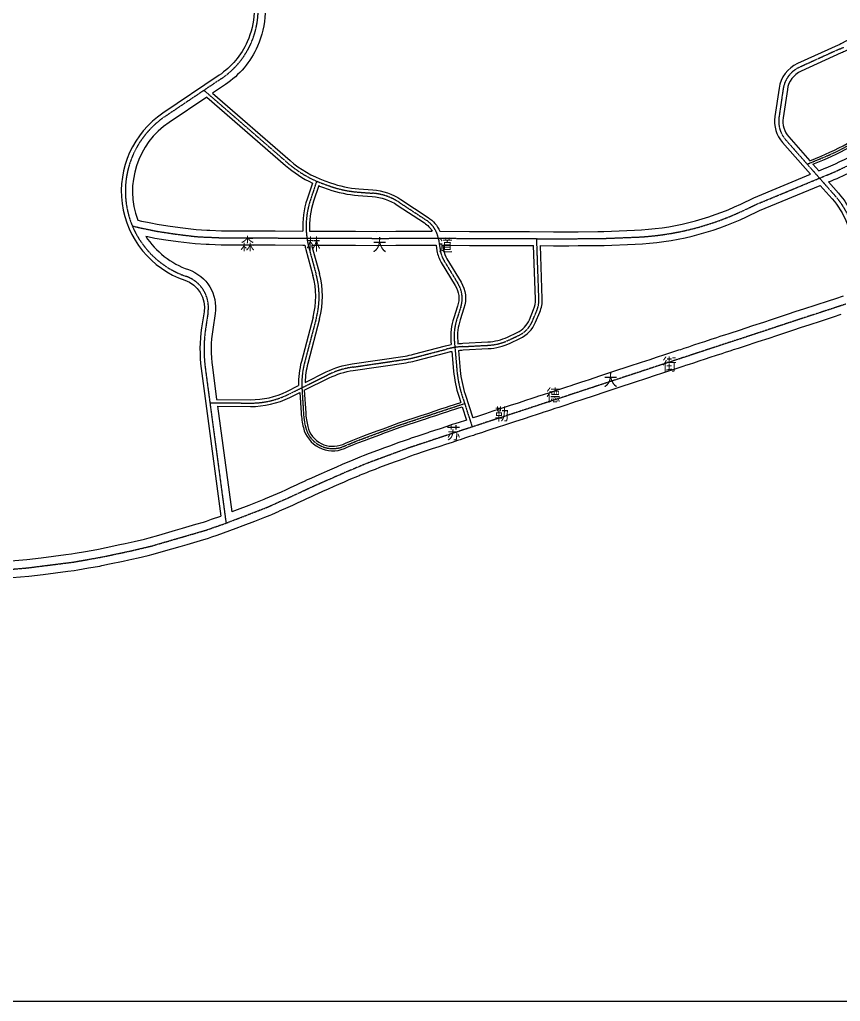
# Model space of a CAD drawing. Header units: millimetres. Extents: x 429861 to 37403537, y 4398138 to 8816131.
# Drawn here: x 439796 to 442730, y 4399003 to 4402513 of the extents above; entities that cross this region are included whole.
import ezdxf

# ---------------------------------------------------------------- set-up
doc = ezdxf.new("R2010")
doc.units = ezdxf.units.MM
doc.linetypes.add('CENTER', pattern=[2, 1.25, -0.25, 0.25, -0.25])
for name, color, linetype in [('中心线', 55, 'CENTER'), ('路名', 21, 'Continuous'), ('路网', 253, 'Continuous')]:
    doc.layers.add(name, color=color, linetype=linetype)
doc.styles.add('HZ', font='rs.shx', dxfattribs={"width": 0.8, "bigfont": 'hztxt.shx'})

msp = doc.modelspace()

# ---------------------------------------------------------------- linework, layer by layer
at = {"layer": '中心线'}
for p, q in [((442728.1, 4402407.8), (442583.5, 4402341.9)), ((440517.5, 4402301.8), (440316.4, 4402166.4)), ((442526, 4402265.5), (442511, 4402164)), ((440455.4, 4402260), (440755, 4402000)), ((442534.8, 4402083.2), (442712.3, 4401881.8)), ((442611.8, 4401995.9), (442664.5, 4402017.7)), ((442431.6, 4401852.9), (442688.6, 4401959.5)), ((440858.1, 4401935.1), (440835.7, 4401867.4)), ((440883, 4401925.3), (440903.6, 4401918)), ((441007.7, 4401895.9), (441057.8, 4401892.2)), ((441152.7, 4401859.8), (441250, 4401795.8)), ((442384.7, 4401830.6), (442431.6, 4401852.9)), ((440199.2, 4401775.1), (440227.1, 4401768.3)), ((440227.1, 4401768.3), (440248.9, 4401763.9)), ((440248.9, 4401763.9), (440260, 4401761.6)), ((440260, 4401761.6), (440283.8, 4401756.5)), ((440283.8, 4401756.5), (440323.1, 4401750.5)), ((440323.1, 4401750.5), (440366.9, 4401744.2)), ((440366.9, 4401744.2), (440425.6, 4401737.1)), ((440425.6, 4401737.1), (440464.1, 4401734.8)), ((440464.1, 4401734.8), (440475, 4401734.7)), ((440475, 4401734.7), (440517.3, 4401732.7)), ((440517.3, 4401732.7), (440662.1, 4401732.1)), ((440662.1, 4401732.1), (440709.5, 4401732)), ((440709.5, 4401732), (440809.2, 4401731.6)), ((440809.2, 4401731.6), (440906.8, 4401731.5)), ((440906.8, 4401731.5), (440997.3, 4401731)), ((440997.3, 4401731), (441070.9, 4401730.7)), ((441070.9, 4401730.7), (441141, 4401730.8)), ((441141, 4401730.8), (441219.7, 4401730.8)), ((441219.7, 4401730.8), (441230.7, 4401730.8)), ((441230.7, 4401730.8), (441260.7, 4401730.8)), ((441260.7, 4401730.8), (441318.1, 4401730.9)), ((441293.8, 4401727.8), (441300.2, 4401687.4)), ((441318.1, 4401730.9), (441404.1, 4401730.6)), ((441404.1, 4401730.6), (441408.3, 4401730.6)), ((441408.3, 4401730.6), (441421, 4401730.7)), ((441421, 4401730.7), (441440, 4401730.3)), ((441440, 4401730.3), (441544.2, 4401730.5)), ((441544.2, 4401730.5), (441619.3, 4401729.7)), ((441619.3, 4401729.7), (441704.9, 4401729.3)), ((441652.6, 4401514), (441644.9, 4401729.6)), ((441704.9, 4401729.3), (441759.4, 4401728.7)), ((441759.4, 4401728.7), (441793.3, 4401729.6)), ((441793.3, 4401729.6), (441864, 4401729.9)), ((441885.4, 4401730.4), (441995.9, 4401734.8)), ((440831.1, 4401694.5), (440856.4, 4401601.4)), ((441313.5, 4401651.1), (441363.9, 4401567.9)), ((442750.2, 4401495.7), (442722.5, 4401486.5)), ((440469.9, 4401465.5), (440461.3, 4401408.9)), ((441373.4, 4401484.8), (441359.6, 4401443)), ((441629.6, 4401435.2), (441645, 4401471.9)), ((442652.3, 4401463.5), (442608.1, 4401449.1)), ((442695.8, 4401477.7), (442652.3, 4401463.5)), ((442722.5, 4401486.5), (442695.8, 4401477.7)), ((440857, 4401446.1), (440815, 4401286.8)), ((442549.8, 4401429.9), (442517.3, 4401419.2)), ((442580.8, 4401440.1), (442549.8, 4401429.9)), ((442608.1, 4401449.1), (442580.8, 4401440.1)), ((442426.2, 4401388.9), (442377.5, 4401373)), ((442464.8, 4401401.7), (442426.2, 4401388.9)), ((442492.6, 4401411), (442464.8, 4401401.7)), ((442517.3, 4401419.2), (442492.6, 4401411)), ((441350.4, 4401362.8), (441359.7, 4401257.5)), ((441545.3, 4401367), (441579.9, 4401383.2)), ((442329.5, 4401357.4), (442309.3, 4401350.7)), ((442337.8, 4401360.1), (442329.5, 4401357.4)), ((442355.6, 4401365.9), (442337.8, 4401360.1)), ((442366.8, 4401369.5), (442355.6, 4401365.9)), ((442377.4, 4401373), (442366.8, 4401369.5)), ((441207.6, 4401304.6), (441321.5, 4401334.3)), ((441381.3, 4401343.6), (441470.9, 4401348.3)), ((442215.3, 4401319.7), (442196.5, 4401313.5)), ((442237.3, 4401327), (442215.3, 4401319.7)), ((442254.2, 4401332.6), (442237.3, 4401327)), ((442276.7, 4401340), (442254.2, 4401332.6)), ((442297.3, 4401346.7), (442276.7, 4401340)), ((442309.3, 4401350.7), (442297.3, 4401346.7)), ((440987, 4401270.2), (441175.8, 4401298.1)), ((442110.6, 4401285.3), (442081, 4401275.6)), ((442136.3, 4401293.8), (442110.6, 4401285.3)), ((442161.2, 4401302), (442136.3, 4401293.8)), ((442167.7, 4401304.1), (442161.2, 4401302)), ((442180, 4401308.1), (442167.7, 4401304.1)), ((442196.5, 4401313.5), (442180, 4401308.1)), ((440460, 4401267), (440534.2, 4400712.4)), ((442028.1, 4401258.2), (441984, 4401243.6)), ((442059, 4401268.3), (442028.1, 4401258.2)), ((442081, 4401275.6), (442059, 4401268.3)), ((440756.9, 4401172.7), (440898, 4401242.4)), ((441929, 4401225.6), (441882.4, 4401210.2)), ((441984, 4401243.6), (441929, 4401225.6)), ((440805.7, 4401191.9), (440810.9, 4401107)), ((441789.7, 4401179.7), (441773.1, 4401174.2)), ((441811, 4401186.7), (441789.7, 4401179.7)), ((441829.7, 4401192.9), (441811, 4401186.7)), ((441837.8, 4401195.5), (441829.7, 4401192.9)), ((441882.4, 4401210.2), (441837.8, 4401195.5)), ((440476.6, 4401143), (440621.3, 4401141.7)), ((441377.6, 4401169.6), (441414.2, 4401056.4)), ((441673.7, 4401141.5), (441661.1, 4401137.4)), ((441684.7, 4401145.1), (441673.7, 4401141.5)), ((441700.7, 4401150.4), (441684.7, 4401145.1)), ((441714.8, 4401155), (441700.7, 4401150.4)), ((441736, 4401162), (441714.8, 4401155)), ((441763.8, 4401171.1), (441736, 4401162)), ((441773.1, 4401174.2), (441763.8, 4401171.1)), ((441281.2, 4401105.2), (441305.1, 4401113.1)), ((441305.1, 4401113.1), (441325, 4401119.7)), ((441325, 4401119.7), (441334.4, 4401122.7)), ((441334.4, 4401122.7), (441387.1, 4401140.1)), ((441587.3, 4401113.2), (441559.2, 4401104)), ((441618.3, 4401123.3), (441587.3, 4401113.2)), ((441632.9, 4401128.2), (441618.3, 4401123.3)), ((441650.9, 4401134.1), (441632.9, 4401128.2)), ((441661.1, 4401137.4), (441650.9, 4401134.1)), ((441154.3, 4401063.1), (441237.9, 4401090.8)), ((441237.9, 4401090.8), (441242.6, 4401092.4)), ((441242.6, 4401092.4), (441261.3, 4401098.6)), ((441261.3, 4401098.6), (441281.2, 4401105.2)), ((441471.6, 4401075.2), (441456.8, 4401070.4)), ((441497.6, 4401083.8), (441471.6, 4401075.2)), ((441519.8, 4401091.1), (441497.6, 4401083.8)), ((441559.2, 4401104), (441519.8, 4401091.1)), ((441064.7, 4401029.9), (441081.1, 4401035.9)), ((441081.1, 4401035.9), (441098.2, 4401042.3)), ((441098.2, 4401042.3), (441108.2, 4401046)), ((441108.2, 4401046), (441154.3, 4401063.1)), ((441352.5, 4401036.1), (441332.7, 4401029.6)), ((441361.8, 4401039.1), (441352.5, 4401036.1)), ((441381.1, 4401045.5), (441361.8, 4401039.1)), ((441395.5, 4401050.2), (441381.1, 4401045.5)), ((441409.1, 4401054.7), (441395.5, 4401050.2)), ((441417, 4401057.3), (441409.1, 4401054.7)), ((441438.5, 4401064.3), (441417, 4401057.3)), ((441456.8, 4401070.4), (441438.5, 4401064.3)), ((440964.8, 4400991.1), (440990.6, 4401001.8)), ((440990.6, 4401001.8), (441002.9, 4401007)), ((441002.9, 4401007), (441025.8, 4401015.5)), ((441025.8, 4401015.5), (441042.1, 4401021.5)), ((441042.1, 4401021.5), (441064.7, 4401029.9)), ((441265.6, 4401007.3), (441229.8, 4400995.4)), ((441270.4, 4401008.9), (441265.6, 4401007.3)), ((441289, 4401015.1), (441270.4, 4401008.9)), ((441308.9, 4401021.7), (441289, 4401015.1)), ((441332.7, 4401029.6), (441308.9, 4401021.7)), ((440954.3, 4400986.7), (440964.8, 4400991.1)), ((441159, 4400970.9), (441138.7, 4400963.4)), ((441184, 4400980.2), (441159, 4400970.9)), ((441197.7, 4400984.7), (441184, 4400980.2)), ((441205.9, 4400987.5), (441197.7, 4400984.7)), ((441229.8, 4400995.4), (441205.9, 4400987.5)), ((441056.3, 4400932.9), (441035.2, 4400925.1)), ((441072.6, 4400939), (441056.3, 4400932.9)), ((441095.3, 4400947.3), (441072.6, 4400939)), ((441111.7, 4400953.4), (441095.3, 4400947.3)), ((441128.8, 4400959.8), (441111.7, 4400953.4)), ((441138.7, 4400963.4), (441128.8, 4400959.8)), ((440998.6, 4400909.8), (440961.2, 4400894.3)), ((441024.4, 4400920.6), (440998.6, 4400909.8)), ((441035.2, 4400925.1), (441024.4, 4400920.6)), ((440886.9, 4400861.5), (440867.2, 4400852.8)), ((440907.8, 4400870.7), (440886.9, 4400861.5)), ((440932.5, 4400881.6), (440907.8, 4400870.7)), ((440941.7, 4400885.6), (440932.5, 4400881.6)), ((440961.2, 4400894.3), (440941.7, 4400885.6)), ((440809.3, 4400826.4), (440799.3, 4400821.8)), ((440825.8, 4400834.1), (440809.3, 4400826.4)), ((440837.3, 4400839.5), (440825.8, 4400834.1)), ((440840.2, 4400840.9), (440837.3, 4400839.5)), ((440848.9, 4400844.7), (440840.2, 4400840.9)), ((440867.2, 4400852.8), (440848.9, 4400844.7)), ((440742.8, 4400795.9), (440714.2, 4400783.5)), ((440759.5, 4400803.2), (440742.8, 4400795.9)), ((440775.9, 4400810.9), (440759.5, 4400803.2)), ((440799.3, 4400821.8), (440776, 4400810.9)), ((440638.7, 4400752.7), (440662.5, 4400761.9)), ((440662.5, 4400761.9), (440680.3, 4400768.7)), ((440680.3, 4400768.7), (440686.2, 4400771.3)), ((440686.2, 4400771.3), (440712.2, 4400782.6)), ((440714.2, 4400783.5), (440712.2, 4400782.6)), ((440550.6, 4400718.8), (440584.9, 4400732)), ((440584.9, 4400732), (440626.2, 4400747.9)), ((440626.2, 4400747.9), (440638.7, 4400752.7)), ((440435.1, 4400679.4), (440462.7, 4400687.5)), ((440462.7, 4400687.5), (440473.8, 4400691.3)), ((440473.8, 4400691.3), (440492.3, 4400697.7)), ((440492.3, 4400697.7), (440529.2, 4400710.5)), ((440529.2, 4400710.5), (440550.6, 4400718.8)), ((440302.5, 4400640.8), (440361.5, 4400658)), ((440361.5, 4400658), (440387.1, 4400665.4)), ((440387.1, 4400665.4), (440435.1, 4400679.4)), ((440191.4, 4400612.6), (440213.1, 4400617.8)), ((440213.1, 4400617.8), (440249.5, 4400626.3)), ((440249.5, 4400626.3), (440266.5, 4400630.3)), ((440266.5, 4400630.3), (440302.5, 4400640.8)), ((439999.5, 4400575.2), (440037.2, 4400581.8)), ((440037.2, 4400581.8), (440077.3, 4400588.8)), ((440077.3, 4400588.8), (440084.4, 4400590)), ((440084.4, 4400590), (440111.6, 4400595.8)), ((440111.6, 4400595.8), (440160.7, 4400606.1)), ((440160.7, 4400606.1), (440180.3, 4400610.3)), ((440180.3, 4400610.3), (440191.4, 4400612.6)), ((439767.1, 4400547.5), (439825.6, 4400552.7)), ((439825.6, 4400552.7), (439876.6, 4400559.1)), ((439876.6, 4400559.1), (439965.4, 4400570.3)), ((439965.4, 4400570.3), (439986.6, 4400572.9)), ((439986.6, 4400572.9), (439999.5, 4400575.2)), ((449356.1, 4399002.6), (429861.3, 4399002.6))]:
    msp.add_line(p, q, dxfattribs=at)
for centre, radius, start, end in [((440351.1, 4402549), 298, 336.0259, 357.7007), ((440351.1, 4402549), 298, 303.9545, 336.0011), ((442694.1, 4402501.8), 100, 289.8887, 298.7478), ((442625, 4402250.9), 100, 114.5091, 171.5626), ((440496.3, 4401899.3), 322, 123.9545, 251.0208), ((442609.9, 4402149.3), 100, 171.5626, 221.3711), ((442305.3, 4402883.1), 937, 292.5419, 309.6436), ((442305.3, 4402883.1), 1000, 292.5419, 309.6436), ((441017.1, 4402302.2), 400, 229.053, 250.4061), ((441037.8, 4402294.8), 400, 250.4061, 265.6924), ((441042.8, 4401692.7), 200, 56.649, 85.6924), ((442487.2, 4401683.5), 300, 21.6393, 41.3711), ((441120.5, 4401773.3), 300, 161.7136, 195.2303), ((441955.9, 4402734), 1000, 272.2921, 295.3923), ((441195, 4401712.2), 100, 8.9741, 56.649), ((441219.7, 4401734.3), 3.5, 270.0224, 270.068), ((441404.2, 4401734.1), 3.5, 269.7805, 269.7959), ((441861.4, 4402329.9), 600, 270.2479, 272.2921), ((441399, 4401703), 100, 188.9741, 211.2326), ((440567, 4401522.6), 300, 345.2295, 15.2303), ((440353.2, 4401483.2), 118, 351.3689, 71.0208), ((441278.4, 4401516), 100, 341.7654, 31.2326), ((441552.7, 4401510.4), 100, 337.329, 2.0466), ((442661.6, 4401435), 30, 108.0759, 108.0841), ((442718.8, 4401497.7), 11.8, 288.199, 288.2537), ((441549.6, 4401380.4), 200, 161.7654, 185.0566), ((441537.4, 4401473.8), 100, 295.1652, 337.329), ((440957.6, 4401333.5), 502, 171.3689, 187.6151), ((441460.3, 4401548), 200, 273.0394, 295.1652), ((442338.9, 4401328.9), 30, 108.1378, 108.1822), ((442373.8, 4401384.2), 11.8, 288.0246, 288.0661), ((441397.2, 4401044), 300, 93.0394, 104.613), ((442211.6, 4401330.9), 11.7, 288.3499, 288.3651), ((442246.7, 4401298.6), 30, 108.3203, 108.3652), ((441105.1, 4401210.3), 300, 165.2295, 182.6052), ((441131.9, 4401594.9), 300, 278.4043, 284.613), ((441030.9, 4400973.4), 300, 98.4043, 116.2883), ((441758.1, 4401292.7), 400, 185.0566, 197.9282), ((441105.1, 4401210.3), 300, 182.6052, 183.5157), ((441847.2, 4401167), 30, 108.2173, 108.2438), ((440624, 4401441.7), 300, 269.4794, 296.2883), ((441110.3, 4401125.3), 300, 183.5157, 193.4007), ((441529.1, 4401062.6), 30, 108.1457, 108.1981), ((440915.8, 4401079), 100, 193.4007, 292.6244), ((440994.1, 4400920.7), 11.8, 292.6244, 292.6388), ((440788.6, 4400783.7), 30, 115.0136, 115.0554)]:
    msp.add_arc(centre, radius, start, end, dxfattribs=at)
at = {"layer": '路网'}
for p, q in [((442632, 4401995.6), (442667.5, 4402010.3)), ((442653, 4401971.8), (442679, 4401982.6)), ((440843.3, 4401928.6), (440824.3, 4401871.2)), ((440865.4, 4401919.1), (440847.1, 4401863.6)), ((440819.5, 4401691.3), (440844.8, 4401598.3)), ((440842.7, 4401697.6), (440868, 4401604.6)), ((440847.1, 4401681.2), (440868, 4401604.6)), ((440845.4, 4401449.2), (440803.4, 4401289.9)), ((440868.6, 4401443.1), (440826.6, 4401283.7))]:
    msp.add_line(p, q, dxfattribs=at)
for points in [[(443417, 4403981.8), (442747.4, 4404100.8, 0.205547), (442384.5, 4404016), (442280.9, 4403939.7, 0.02546), (442204.6, 4403877.2), (442101.1, 4403783.4, -0.111924), (441662.2, 4403535.6), (441401.7, 4403457.6, 0.026721), (441285.1, 4403415.8), (441165.2, 4403365.4, -0.018669), (441097.1, 4403341.1, 0.156517), (440876.4, 4403151.2), (440797.2, 4403021.8, 0.055254), (440705.7, 4402827, 0.072272), (440680.6, 4402692.3), (440674.3, 4402536, -0.094857), (440646.7, 4402417.5, -0.094857)], [(443467.1, 4403170.2), (443298.7, 4403153.2, 0.278371), (443120.9, 4403019.9), (442961.2, 4402624.7, -0.172901), (442834, 4402481.6), (442735, 4402427.3, -0.040385), (442722.5, 4402421.7), (442577.2, 4402355.5, 0.254216), (442511.2, 4402267.7), (442496.1, 4402166.2, 0.220819), (442523.6, 4402073.3), (442623.7, 4401959.7)], [(440677.1, 4402865.9, 0.006763), (440667.9, 4402840, 0.072272), (440640.6, 4402693.9), (440634.3, 4402537.6, -0.094857), (440610.1, 4402433.8, -0.094857)], [(440610.1, 4402433.7, -0.140749), (440509.4, 4402313.8), (440308.3, 4402178.4, 0.619219), (440386.9, 4401581.1, -0.362251), (440455.5, 4401467.7), (440446.9, 4401411.1, 0.071006), (440445.6, 4401265.1), (440516.1, 4400737.7)], [(440646.6, 4402417.4, -0.140749), (440531.8, 4402280.7), (440485.7, 4402249.6, 0.34628)], [(442759.4, 4402406.5), (442749.4, 4402401, -0.037311), (442733.8, 4402393.9), (442589.7, 4402328.2, 0.254216), (442540.9, 4402263.3), (442525.8, 4402161.8, 0.220819), (442546.1, 4402093.2), (442620.9, 4402008.3)], [(440465, 4402235.7), (440330.7, 4402145.3, 0.34628), (440218.3, 4401796.2, -0.362251)], [(440465, 4402235.7), (440747.1, 4401991, 0.069875), (440843.3, 4401928.6)], [(440485.7, 4402249.6), (440762.9, 4402009.1, 0.093441), (440887, 4401936.6), (440907.7, 4401929.3, 0.066798), (441008.6, 4401907.9), (441058.7, 4401904.1, -0.127409), (441159.3, 4401869.8), (441256.6, 4401805.8, -0.148144), (441298.2, 4401755.9)], [(442620.9, 4402008.3), (442661.4, 4402025.1, 0.074759), (442898, 4402167.8), (442912, 4402179.4)], [(442687.9, 4401932.2), (442698.2, 4401936.4, 0.043572), (442856.3, 4402018.9, 0.043572)], [(441298.2, 4401755.9), (441404.2, 4401755.6), (441408.3, 4401755.6), (441421.2, 4401755.7), (441440.2, 4401755.3), (441544.3, 4401755.5), (441619.5, 4401754.7), (441705.1, 4401754.3), (441759.2, 4401753.7), (441792.9, 4401754.6), (441863.9, 4401754.9, 0.00892), (441884.4, 4401755.4), (441994.9, 4401759.8, 0.101136), (442374, 4401853.2), (442421.5, 4401875.7), (442623.7, 4401959.7)], [(440865.4, 4401919.1, 0.008789), (440879, 4401914), (440899.6, 4401906.7, 0.066798), (441006.8, 4401884), (441056.9, 4401880.2, -0.127409), (441146.1, 4401849.8), (441243.4, 4401785.7, -0.118048), (441271.5, 4401755.8, -0.118048)], [(441657.8, 4401704.6), (441704.7, 4401704.3), (441759.5, 4401703.7), (441793.6, 4401704.6), (441864.2, 4401704.9, 0.00892), (441886.4, 4401705.4), (441996.9, 4401709.8, 0.101136), (442395.4, 4401808), (442441.8, 4401830), (442658.6, 4401920)], [(442658.6, 4401920), (442701, 4401871.8, -0.08631), (442752.1, 4401788.6), (442843.7, 4401557.7)], [(442687.9, 4401932.2), (442723.6, 4401891.7, -0.076634), (442775.3, 4401810.8, -0.076634)], [(440247, 4401738.7, 0.168374), (440399.9, 4401618.9, -0.362251), (440495.1, 4401461.7), (440486.5, 4401405.1, 0.071006), (440485.3, 4401270.4), (440500.7, 4401154.8)], [(440833, 4401756.5), (440906.9, 4401756.5), (440997.4, 4401756, -0.000094), (440997.4, 4401756), (441070.9, 4401755.7), (441140.9, 4401755.8, -0.000193), (441141, 4401755.8), (441271.5, 4401755.8)], [(440840.4, 4401706.5), (440906.7, 4401706.5), (440997.2, 4401706), (441070.8, 4401705.7), (441141, 4401705.8), (441219.7, 4401705.8, 0.000199), (441219.7, 4401705.8), (441230.7, 4401705.8), (441260.7, 4401705.8), (441285.1, 4401705.9)], [(441285.1, 4401705.9), (441288.3, 4401685.5, 0.097428), (441303.2, 4401644.9), (441353.7, 4401561.7, -0.219257), (441362, 4401488.5), (441348.2, 4401446.7, 0.101979), (441338.4, 4401361.7), (441339.4, 4401350.6)], [(441309.4, 4401705.9), (441318.1, 4401705.9), (441404, 4401705.6, 0.000067), (441404, 4401705.6), (441408.4, 4401705.6), (441420.9, 4401705.7), (441439.7, 4401705.3), (441544.1, 4401705.5), (441619.2, 4401704.7), (441633.8, 4401704.7)], [(441309.4, 4401705.9), (441312, 4401689.2, 0.097428), (441323.7, 4401657.3), (441374.2, 4401574.1, -0.219257), (441384.8, 4401481), (441371, 4401439.2, 0.101979), (441362.3, 4401363.8), (441363.2, 4401354.1)], [(441363.2, 4401354.1, -0.014019), (441380.6, 4401355.5), (441470.3, 4401360.3, 0.096843), (441540.2, 4401377.9), (441574.8, 4401394.1, 0.186078), (441618.6, 4401439.8), (441633.9, 4401476.5, 0.108271), (441640.6, 4401513.6), (441633.8, 4401704.7)], [(441365.3, 4401330.2, -0.014454), (441381.9, 4401331.6), (441471.5, 4401336.3, 0.096843), (441550.5, 4401356.2), (441585, 4401372.4, 0.186078), (441640.7, 4401430.6), (441656, 4401467.2, 0.108271), (441664.6, 4401514.4), (441657.8, 4401704.6)], [(442740.8, 4401524.2), (442713.1, 4401515), (442686.4, 4401506.2), (442643, 4401492.1, 0.000036), (442643, 4401492), (442598.8, 4401477.6), (442571.4, 4401468.6), (442540.4, 4401458.4), (442507.9, 4401447.7), (442483.2, 4401439.4), (442455.3, 4401430.2), (442416.8, 4401417.4), (442368.2, 4401401.5), (442357.5, 4401398.1), (442346.3, 4401394.4), (442328.5, 4401388.6), (442320.2, 4401385.9, 0.000194), (442320.1, 4401385.9), (442299.8, 4401379.2), (442287.9, 4401375.2), (442267.4, 4401368.6), (442244.8, 4401361.1), (442227.8, 4401355.5, 0.000195), (442227.8, 4401355.5), (442205.9, 4401348.2), (442187.1, 4401342), (442170.7, 4401336.6), (442158.4, 4401332.6), (442151.9, 4401330.5), (442126.9, 4401322.3), (442101.2, 4401313.8), (442071.6, 4401304.1), (442049.6, 4401296.8), (442018.7, 4401286.7), (441974.6, 4401272.1), (441919.7, 4401254.1), (441873, 4401238.7), (441828.4, 4401224, 0.000116), (441828.4, 4401224), (441820.3, 4401221.4), (441801.6, 4401215.2), (441780.3, 4401208.2), (441763.7, 4401202.7), (441754.4, 4401199.6), (441726.6, 4401190.5), (441705.4, 4401183.5), (441691.4, 4401178.9), (441675.3, 4401173.6), (441664.3, 4401170), (441651.7, 4401165.9), (441641.6, 4401162.6), (441623.6, 4401156.7), (441608.9, 4401151.9), (441578, 4401141.7), (441549.8, 4401132.5), (441510.4, 4401119.6, 0.000229), (441510.4, 4401119.6), (441488.2, 4401112.3), (441462.2, 4401103.7), (441447.5, 4401098.9), (441429.1, 4401092.8), (441416.4, 4401088.6)], [(442731.9, 4401458), (442705.1, 4401449.2), (442661.6, 4401435), (442617.5, 4401420.6), (442590.2, 4401411.6), (442559.2, 4401401.4), (442526.8, 4401390.7), (442502.1, 4401382.5), (442474.2, 4401373.2), (442435.6, 4401360.4), (442386.8, 4401344.5, -0.000181), (442386.7, 4401344.5), (442376.1, 4401341), (442364.9, 4401337.3), (442347.1, 4401331.6), (442338.9, 4401328.9), (442318.7, 4401322.3), (442306.7, 4401318.2), (442286, 4401311.5), (442263.6, 4401304.1), (442246.7, 4401298.6), (442224.8, 4401291.3, -0.000066), (442224.7, 4401291.3), (442205.9, 4401285), (442189.3, 4401279.6), (442177, 4401275.6), (442170.6, 4401273.5), (442145.7, 4401265.3), (442120, 4401256.8), (442090.4, 4401247.1), (442068.3, 4401239.8), (442037.5, 4401229.7), (441993.4, 4401215.1), (441938.4, 4401197.1), (441891.8, 4401181.7), (441847.2, 4401167), (441839.1, 4401164.4), (441820.4, 4401158.2), (441799.1, 4401151.2), (441782.5, 4401145.7), (441773.2, 4401142.6), (441745.4, 4401133.5), (441724.2, 4401126.5), (441710.1, 4401121.9), (441694, 4401116.6), (441683, 4401113), (441670.4, 4401108.9), (441660.3, 4401105.5), (441642.3, 4401099.6), (441627.6, 4401094.8), (441596.6, 4401084.7), (441568.5, 4401075.5), (441529.1, 4401062.6), (441506.9, 4401055.3), (441480.9, 4401046.7), (441466.2, 4401041.9), (441447.9, 4401035.8), (441426.3, 4401028.8), (441418.5, 4401026.2), (441404.9, 4401021.7), (441390.5, 4401017), (441371.2, 4401010.6), (441361.9, 4401007.6), (441342.1, 4401001.1), (441318.4, 4400993.2), (441298.5, 4400986.6), (441279.8, 4400980.4), (441275.1, 4400978.8), (441239.3, 4400966.9), (441215.4, 4400959), (441207.1, 4400956.3), (441193.9, 4400951.9), (441169.4, 4400942.8), (441149.1, 4400935.3), (441139.2, 4400931.6), (441122.1, 4400925.3), (441105.7, 4400919.2), (441083, 4400910.8), (441066.8, 4400904.8), (441046.1, 4400897.2), (441036, 4400892.9), (441010.2, 4400882.2, -0.000063), (441010.1, 4400882.1), (440973.1, 4400866.7), (440953.8, 4400858.2), (440944.6, 4400854.2), (440919.9, 4400843.2), (440899, 4400834), (440879.3, 4400825.3), (440861, 4400817.3), (440852.6, 4400813.6), (440850, 4400812.3), (440838.5, 4400806.9), (440822, 4400799.2), (440812, 4400794.6), (440788.6, 4400783.7), (440771.8, 4400775.8), (440754.8, 4400768.4), (440724.1, 4400755.1)], [(440814, 4401187.5), (440903.3, 4401231.7, -0.078192), (440988.8, 4401258.3), (441177.6, 4401286.2, 0.027097), (441210.7, 4401293), (441324.5, 4401322.7, -0.015165), (441341.5, 4401326.6, -0.015165)], [(440817.2, 4401215.9), (440892.7, 4401253.2, -0.078192), (440985.3, 4401282.1), (441174, 4401310, 0.027097), (441204.6, 4401316.2), (441318.5, 4401345.9, -0.017213), (441339.4, 4401350.6, -0.017213)], [(441341.5, 4401326.6), (441347.7, 4401256.4, 0.056222), (441366.1, 4401165.9), (441373.2, 4401144)], [(441365.3, 4401330.2), (441371.6, 4401258.5, 0.056222), (441389, 4401173.3), (441416.4, 4401088.6)], [(440803.4, 4401289.9, 0.06961), (440793.2, 4401204, 0.06961)], [(440826.6, 4401283.7, 0.059702), (440817.2, 4401215.9, 0.075961)], [(440500.7, 4401154.8), (440621.4, 4401153.7, 0.117512), (440751.5, 4401183.4), (440793.2, 4401204)], [(440504, 4401130.7), (440621.2, 4401129.7, 0.117512), (440762.2, 4401161.9), (440798.4, 4401179.8)], [(440798.4, 4401179.8), (440802.9, 4401106.5, 0.043158), (440810.7, 4401054, 0.462191), (440957.3, 4400979.3), (440967.8, 4400983.7, 0.000063), (440967.8, 4400983.7), (440993.6, 4400994.4), (441005.9, 4400999.5), (441028.6, 4401007.9), (441044.8, 4401014), (441067.5, 4401022.4), (441083.9, 4401028.4), (441101, 4401034.8), (441110.9, 4401038.5), (441157, 4401055.5), (441240.4, 4401083.2), (441245.1, 4401084.8), (441263.8, 4401091), (441283.7, 4401097.6), (441307.6, 4401105.5), (441327.5, 4401112.1), (441336.9, 4401115.1), (441378.2, 4401128.7)], [(440814, 4401187.5), (440818.9, 4401107.4, 0.043158), (440826.3, 4401057.7, 0.462191), (440951.2, 4400994.1), (440961.7, 4400998.5), (440987.5, 4401009.2), (441000, 4401014.4), (441023, 4401023), (441039.3, 4401029), (441061.9, 4401037.4), (441078.3, 4401043.4), (441095.5, 4401049.8), (441105.4, 4401053.5), (441151.7, 4401070.6), (441235.4, 4401098.4), (441240.1, 4401100), (441258.8, 4401106.2), (441278.7, 4401112.8), (441302.5, 4401120.7), (441322.5, 4401127.3), (441331.9, 4401130.3), (441373.2, 4401144)], [(441393.6, 4401081.2), (441386.1, 4401078.7), (441371.7, 4401074), (441352.5, 4401067.6), (441343.1, 4401064.6), (441323.2, 4401058), (441299.5, 4401050.1), (441279.6, 4401043.5), (441260.9, 4401037.3), (441256.2, 4401035.8), (441220.4, 4401023.9), (441196.5, 4401015.9), (441188.3, 4401013.2), (441174, 4401008.5), (441148.6, 4400999.1), (441128.3, 4400991.6), (441118.4, 4400987.9), (441101.2, 4400981.5), (441084.8, 4400975.5), (441062.2, 4400967.1), (441045.9, 4400961.1), (441024.2, 4400953), (441012.9, 4400948.3), (440987.1, 4400937.5), (440949.4, 4400921.8), (440929.6, 4400913.1), (440920.4, 4400909), (440895.7, 4400898.1), (440874.8, 4400888.9), (440855.1, 4400880.2), (440836.8, 4400872.2), (440827.8, 4400868.2), (440824.6, 4400866.7), (440813.1, 4400861.3), (440796.6, 4400853.6), (440786.7, 4400849), (440763.3, 4400838.1, 0.000182), (440763.2, 4400838.1), (440747.1, 4400830.5), (440730.9, 4400823.4), (440702.3, 4400811), (440674.2, 4400798.8), (440668.9, 4400796.5), (440651.7, 4400789.9), (440627.9, 4400780.7), (440615.4, 4400775.9), (440574.1, 4400759.9), (440554.5, 4400752.4)], [(439764.4, 4400577.3), (439822.4, 4400582.5), (439872.8, 4400588.9), (439961.6, 4400600), (439982.1, 4400602.6), (439994.3, 4400604.8), (440032.1, 4400611.3), (440072.2, 4400618.3), (440078.7, 4400619.5), (440105.4, 4400625.1), (440154.5, 4400635.5), (440174.1, 4400639.6), (440184.9, 4400641.9), (440206.2, 4400647, -0.00013), (440206.2, 4400647), (440242.7, 4400655.5), (440258.9, 4400659.4), (440294.1, 4400669.6), (440353.1, 4400686.8), (440378.7, 4400694.2), (440426.7, 4400708.2), (440453.6, 4400716.1), (440464, 4400719.6), (440482.5, 4400726.1), (440516.1, 4400737.7)]]:
    msp.add_lwpolyline(points, format="xyb", dxfattribs=at)
for points in [[(442632, 4401995.6), (442653, 4401971.8)], [(440218.3, 4401796.2), (440232.5, 4401792.7), (440254, 4401788.4), (440265.2, 4401786), (440288.3, 4401781.1), (440326.7, 4401775.2), (440370.2, 4401769), (440427.8, 4401762), (440465, 4401759.8), (440475.7, 4401759.7), (440518, 4401757.7), (440662.2, 4401757.1), (440709.6, 4401757), (440809.2, 4401756.6)], [(440247, 4401738.7), (440254.8, 4401737.1), (440279.4, 4401731.9), (440319.4, 4401725.8), (440363.6, 4401719.4), (440423.3, 4401712.2), (440463.2, 4401709.8), (440474.2, 4401709.7), (440516.7, 4401707.7), (440662, 4401707.1), (440709.4, 4401707), (440809.1, 4401706.6), (440815.8, 4401706.5)], [(440504, 4401130.7), (440554.5, 4400752.4)], [(441378.2, 4401128.7), (441393.6, 4401081.2)], [(440570.2, 4400694.2), (440595.7, 4400704), (440637, 4400719.9), (440649.5, 4400724.7), (440673.3, 4400733.9), (440691.7, 4400741), (440698.1, 4400743.8), (440724.1, 4400755.1)], [(439769.8, 4400517.6), (439828.8, 4400522.9), (439880.3, 4400529.3), (439969.1, 4400540.5), (439991, 4400543.3), (440004.7, 4400545.7), (440042.4, 4400552.2), (440082.5, 4400559.2), (440090.1, 4400560.5), (440117.9, 4400566.4), (440166.9, 4400576.8), (440186.6, 4400580.9), (440198, 4400583.4), (440220, 4400588.6), (440256.4, 4400597.1), (440274.2, 4400601.3), (440310.9, 4400612), (440369.9, 4400629.2), (440395.4, 4400636.6), (440443.4, 4400650.6), (440471.8, 4400658.9), (440483.6, 4400662.9), (440502.1, 4400669.4), (440570.2, 4400694.2)]]:
    msp.add_lwpolyline(points, dxfattribs=at)
for centre, radius, start, end in [((442305.3, 4402883.1), 945, 292.5419, 309.6436), ((442305.3, 4402883.1), 975, 292.5419, 309.6436), ((441120.5, 4401773.3), 312, 161.7136, 183.0738), ((441120.5, 4401773.3), 288, 161.7136, 183.3351), ((441120.5, 4401773.3), 312, 192.3512, 195.2303), ((441120.5, 4401773.3), 288, 193.4038, 195.2303), ((440567, 4401522.6), 288, 345.2295, 15.2303), ((440567, 4401522.6), 312, 345.2295, 15.2303)]:
    msp.add_arc(centre, radius, start, end, dxfattribs=at)

# ---------------------------------------------------------------- texts
at = {"layer": '路名', "style": 'HZ'}
msp.add_text('森     林     大     道', height=50, rotation=359.5419, dxfattribs=at).set_placement((440585.4, 4401684.7))
for s, p in [('街', (442094.7, 4401253.6)), ('大', (441884.1, 4401198.3)), ('德', (441679.1, 4401143.2)), ('勒', (441495.2, 4401075.6)), ('苏', (441322.6, 4401007.9))]:
    msp.add_text(s, height=50, dxfattribs=at).set_placement(p)

doc.saveas('drawing.dxf')
